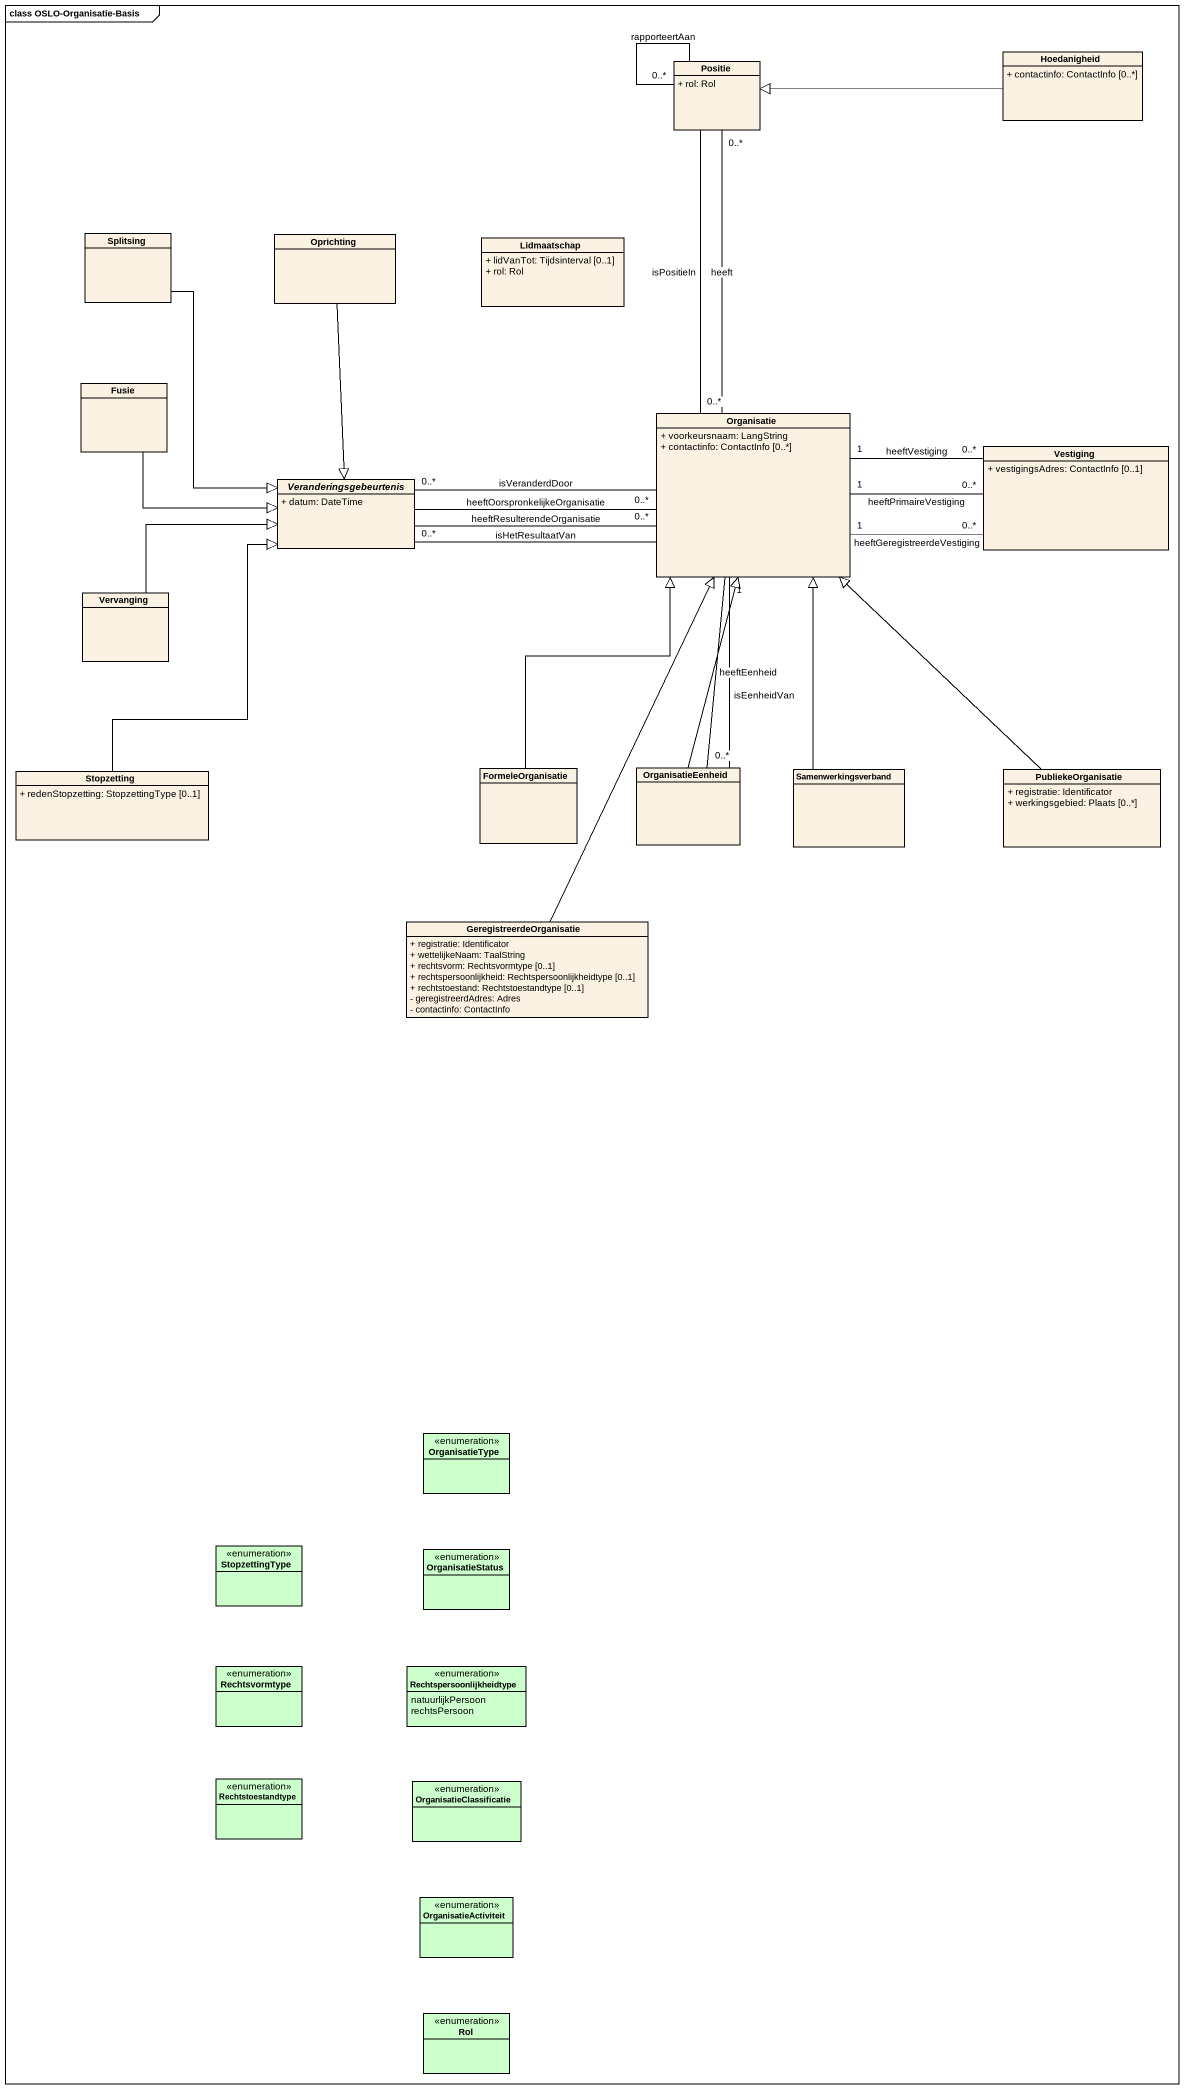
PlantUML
@startuml
mainframe class OSLO-Organisatie-Basis
hide circle
hide empty members
skinparam classAttributeIconSize 0
class Positie {
  + rol: Rol
}
class Hoedanigheid {
  + contactinfo: ContactInfo [0..*]
}
class Splitsing
class Oprichting
class Lidmaatschap {
  + lidVanTot: Tijdsinterval [0..1]
  + rol: Rol
}
class Fusie
class Organisatie {
  + voorkeursnaam: LangString
  + contactinfo: ContactInfo [0..*]
}
class Vestiging {
  + vestigingsAdres: ContactInfo [0..1]
}
abstract class Veranderingsgebeurtenis {
  + datum: DateTime
}
class Vervanging
class Stopzetting {
  + redenStopzetting: StopzettingType [0..1]
}
class FormeleOrganisatie
class OrganisatieEenheid
class Samenwerkingsverband
class PubliekeOrganisatie {
  + registratie: Identificator
  + werkingsgebied: Plaats [0..*]
}
class GeregistreerdeOrganisatie {
  + registratie: Identificator
  + wettelijkeNaam: TaalString
  + rechtsvorm: Rechtsvormtype [0..1]
  + rechtspersoonlijkheid: Rechtspersoonlijkheidtype [0..1]
  + rechtstoestand: Rechtstoestandtype [0..1]
  - geregistreerdAdres: Adres
  - contactinfo: ContactInfo
}
enum OrganisatieType #CCFFCC
enum StopzettingType #CCFFCC
enum OrganisatieStatus #CCFFCC
enum Rechtsvormtype #CCFFCC
enum Rechtspersoonlijkheidtype #CCFFCC {
  natuurlijkPersoon
  rechtsPersoon
}
enum Rechtstoestandtype #CCFFCC
enum OrganisatieClassificatie #CCFFCC
enum OrganisatieActiviteit #CCFFCC
enum Rol #CCFFCC
Positie -- "0..*" Positie : rapporteertAan
Positie -- "0..*" Organisatie : isPositieIn
Hoedanigheid -left-|> Positie
Splitsing --|> Veranderingsgebeurtenis
Oprichting --|> Veranderingsgebeurtenis
Fusie -right-|> Veranderingsgebeurtenis
Organisatie -up- "0..*" Positie : heeft
Organisatie "1" -right- "0..*" Vestiging : heeftVestiging
Organisatie "1" -right- "0..*" Vestiging : heeftGeregistreerdeVestiging
Organisatie "1" -right- "0..*" Vestiging : heeftPrimaireVestiging
Organisatie -left- "0..*" Veranderingsgebeurtenis : isVeranderdDoor
Organisatie -left- "0..*" Veranderingsgebeurtenis : isHetResultaatVan
Organisatie -- "0..*" OrganisatieEenheid : heeftEenheid
Veranderingsgebeurtenis -right- "0..*" Organisatie : heeftResulterendeOrganisatie
Veranderingsgebeurtenis -right- "0..*" Organisatie : heeftOorspronkelijkeOrganisatie
Vervanging -right-|> Veranderingsgebeurtenis
Stopzetting -up-|> Veranderingsgebeurtenis
FormeleOrganisatie -up-|> Organisatie
OrganisatieEenheid -up-|> Organisatie
OrganisatieEenheid -up- "1" Organisatie : isEenheidVan
Samenwerkingsverband -up-|> Organisatie
PubliekeOrganisatie -up-|> Organisatie
GeregistreerdeOrganisatie -up-|> Organisatie
@enduml
